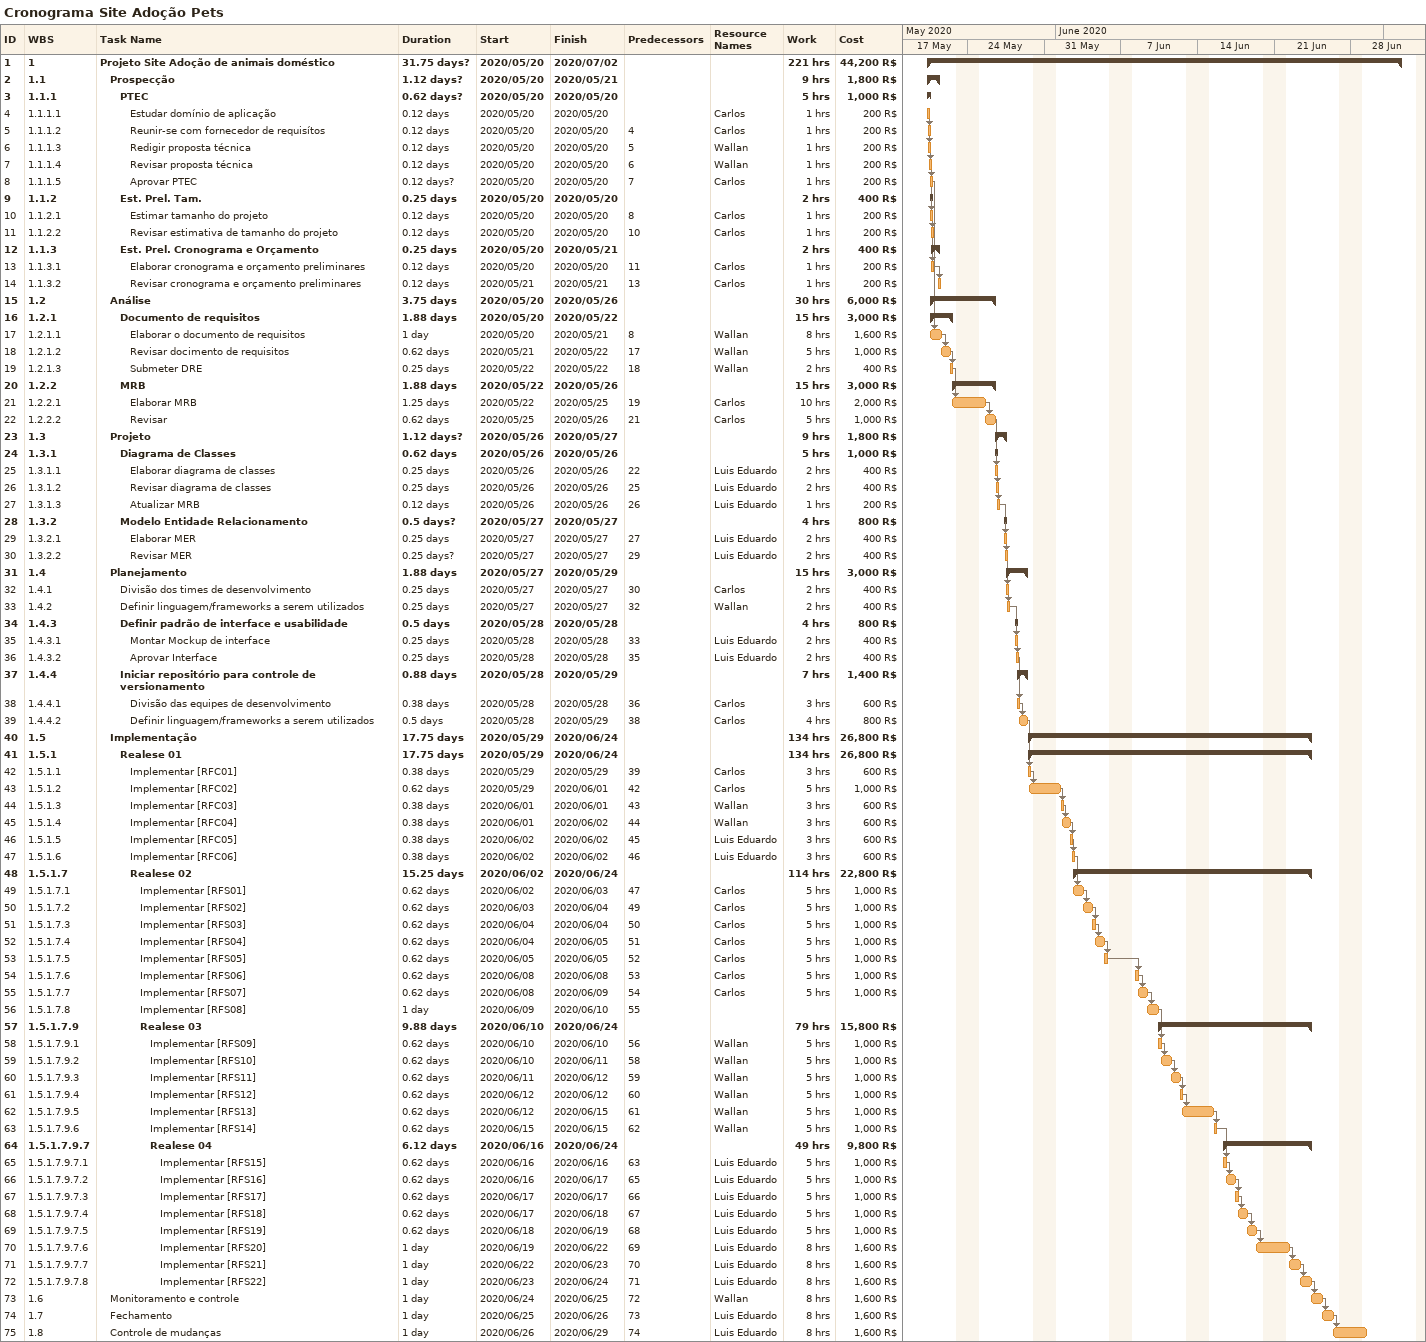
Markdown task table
Cronograma Site Adoção Pets

| ID | WBS | Task | Duration | Start | Finish | Predecessors | Resources | Work (h) | Cost (R$) |
|---|---|---|---|---|---|---|---|---|---|
| 1 | 1 | **Projeto Site Adoção de animais doméstico** | 31.75d? | 2020-05-20 | 2020-07-02 |  |  | 221 | 44200 |
| 2 | 1.1 | **Prospecção** | 1.12d? | 2020-05-20 | 2020-05-21 |  |  | 9 | 1800 |
| 3 | 1.1.1 | **PTEC** | 0.62d? | 2020-05-20 | 2020-05-20 |  |  | 5 | 1000 |
| 4 | 1.1.1.1 | Estudar domínio de aplicação | 0.12d | 2020-05-20 | 2020-05-20 |  | Carlos | 1 | 200 |
| 5 | 1.1.1.2 | Reunir-se com fornecedor de requisítos | 0.12d | 2020-05-20 | 2020-05-20 | 4 | Carlos | 1 | 200 |
| 6 | 1.1.1.3 | Redigir proposta técnica | 0.12d | 2020-05-20 | 2020-05-20 | 5 | Wallan | 1 | 200 |
| 7 | 1.1.1.4 | Revisar proposta técnica | 0.12d | 2020-05-20 | 2020-05-20 | 6 | Wallan | 1 | 200 |
| 8 | 1.1.1.5 | Aprovar PTEC | 0.12d? | 2020-05-20 | 2020-05-20 | 7 | Carlos | 1 | 200 |
| 9 | 1.1.2 | **Est. Prel. Tam.** | 0.25d | 2020-05-20 | 2020-05-20 |  |  | 2 | 400 |
| 10 | 1.1.2.1 | Estimar tamanho do projeto | 0.12d | 2020-05-20 | 2020-05-20 | 8 | Carlos | 1 | 200 |
| 11 | 1.1.2.2 | Revisar estimativa de tamanho do projeto | 0.12d | 2020-05-20 | 2020-05-20 | 10 | Carlos | 1 | 200 |
| 12 | 1.1.3 | **Est. Prel. Cronograma e Orçamento** | 0.25d | 2020-05-20 | 2020-05-21 |  |  | 2 | 400 |
| 13 | 1.1.3.1 | Elaborar cronograma e orçamento preliminares | 0.12d | 2020-05-20 | 2020-05-20 | 11 | Carlos | 1 | 200 |
| 14 | 1.1.3.2 | Revisar cronograma e orçamento preliminares | 0.12d | 2020-05-21 | 2020-05-21 | 13 | Carlos | 1 | 200 |
| 15 | 1.2 | **Análise** | 3.75d | 2020-05-20 | 2020-05-26 |  |  | 30 | 6000 |
| 16 | 1.2.1 | **Documento de requisitos** | 1.88d | 2020-05-20 | 2020-05-22 |  |  | 15 | 3000 |
| 17 | 1.2.1.1 | Elaborar o documento de requisitos | 1d | 2020-05-20 | 2020-05-21 | 8 | Wallan | 8 | 1600 |
| 18 | 1.2.1.2 | Revisar docimento de requisitos | 0.62d | 2020-05-21 | 2020-05-22 | 17 | Wallan | 5 | 1000 |
| 19 | 1.2.1.3 | Submeter DRE | 0.25d | 2020-05-22 | 2020-05-22 | 18 | Wallan | 2 | 400 |
| 20 | 1.2.2 | **MRB** | 1.88d | 2020-05-22 | 2020-05-26 |  |  | 15 | 3000 |
| 21 | 1.2.2.1 | Elaborar MRB | 1.25d | 2020-05-22 | 2020-05-25 | 19 | Carlos | 10 | 2000 |
| 22 | 1.2.2.2 | Revisar | 0.62d | 2020-05-25 | 2020-05-26 | 21 | Carlos | 5 | 1000 |
| 23 | 1.3 | **Projeto** | 1.12d? | 2020-05-26 | 2020-05-27 |  |  | 9 | 1800 |
| 24 | 1.3.1 | **Diagrama de Classes** | 0.62d | 2020-05-26 | 2020-05-26 |  |  | 5 | 1000 |
| 25 | 1.3.1.1 | Elaborar diagrama de classes | 0.25d | 2020-05-26 | 2020-05-26 | 22 | Luis Eduardo | 2 | 400 |
| 26 | 1.3.1.2 | Revisar diagrama de classes | 0.25d | 2020-05-26 | 2020-05-26 | 25 | Luis Eduardo | 2 | 400 |
| 27 | 1.3.1.3 | Atualizar MRB | 0.12d | 2020-05-26 | 2020-05-26 | 26 | Luis Eduardo | 1 | 200 |
| 28 | 1.3.2 | **Modelo Entidade Relacionamento** | 0.5d? | 2020-05-27 | 2020-05-27 |  |  | 4 | 800 |
| 29 | 1.3.2.1 | Elaborar MER | 0.25d | 2020-05-27 | 2020-05-27 | 27 | Luis Eduardo | 2 | 400 |
| 30 | 1.3.2.2 | Revisar MER | 0.25d? | 2020-05-27 | 2020-05-27 | 29 | Luis Eduardo | 2 | 400 |
| 31 | 1.4 | **Planejamento** | 1.88d | 2020-05-27 | 2020-05-29 |  |  | 15 | 3000 |
| 32 | 1.4.1 | Divisão dos times de desenvolvimento | 0.25d | 2020-05-27 | 2020-05-27 | 30 | Carlos | 2 | 400 |
| 33 | 1.4.2 | Definir linguagem/frameworks a serem utilizados | 0.25d | 2020-05-27 | 2020-05-27 | 32 | Wallan | 2 | 400 |
| 34 | 1.4.3 | **Definir padrão de interface e usabilidade** | 0.5d | 2020-05-28 | 2020-05-28 |  |  | 4 | 800 |
| 35 | 1.4.3.1 | Montar Mockup de interface | 0.25d | 2020-05-28 | 2020-05-28 | 33 | Luis Eduardo | 2 | 400 |
| 36 | 1.4.3.2 | Aprovar Interface | 0.25d | 2020-05-28 | 2020-05-28 | 35 | Luis Eduardo | 2 | 400 |
| 37 | 1.4.4 | **Iniciar repositório para controle de versionamento** | 0.88d | 2020-05-28 | 2020-05-29 |  |  | 7 | 1400 |
| 38 | 1.4.4.1 | Divisão das equipes de desenvolvimento | 0.38d | 2020-05-28 | 2020-05-28 | 36 | Carlos | 3 | 600 |
| 39 | 1.4.4.2 | Definir linguagem/frameworks a serem utilizados | 0.5d | 2020-05-28 | 2020-05-29 | 38 | Carlos | 4 | 800 |
| 40 | 1.5 | **Implementação** | 17.75d | 2020-05-29 | 2020-06-24 |  |  | 134 | 26800 |
| 41 | 1.5.1 | **Realese 01** | 17.75d | 2020-05-29 | 2020-06-24 |  |  | 134 | 26800 |
| 42 | 1.5.1.1 | Implementar [RFC01] | 0.38d | 2020-05-29 | 2020-05-29 | 39 | Carlos | 3 | 600 |
| 43 | 1.5.1.2 | Implementar [RFC02] | 0.62d | 2020-05-29 | 2020-06-01 | 42 | Carlos | 5 | 1000 |
| 44 | 1.5.1.3 | Implementar [RFC03] | 0.38d | 2020-06-01 | 2020-06-01 | 43 | Wallan | 3 | 600 |
| 45 | 1.5.1.4 | Implementar [RFC04] | 0.38d | 2020-06-01 | 2020-06-02 | 44 | Wallan | 3 | 600 |
| 46 | 1.5.1.5 | Implementar [RFC05] | 0.38d | 2020-06-02 | 2020-06-02 | 45 | Luis Eduardo | 3 | 600 |
| 47 | 1.5.1.6 | Implementar [RFC06] | 0.38d | 2020-06-02 | 2020-06-02 | 46 | Luis Eduardo | 3 | 600 |
| 48 | 1.5.1.7 | **Realese 02** | 15.25d | 2020-06-02 | 2020-06-24 |  |  | 114 | 22800 |
| 49 | 1.5.1.7.1 | Implementar [RFS01] | 0.62d | 2020-06-02 | 2020-06-03 | 47 | Carlos | 5 | 1000 |
| 50 | 1.5.1.7.2 | Implementar [RFS02] | 0.62d | 2020-06-03 | 2020-06-04 | 49 | Carlos | 5 | 1000 |
| 51 | 1.5.1.7.3 | Implementar [RFS03] | 0.62d | 2020-06-04 | 2020-06-04 | 50 | Carlos | 5 | 1000 |
| 52 | 1.5.1.7.4 | Implementar [RFS04] | 0.62d | 2020-06-04 | 2020-06-05 | 51 | Carlos | 5 | 1000 |
| 53 | 1.5.1.7.5 | Implementar [RFS05] | 0.62d | 2020-06-05 | 2020-06-05 | 52 | Carlos | 5 | 1000 |
| 54 | 1.5.1.7.6 | Implementar [RFS06] | 0.62d | 2020-06-08 | 2020-06-08 | 53 | Carlos | 5 | 1000 |
| 55 | 1.5.1.7.7 | Implementar [RFS07] | 0.62d | 2020-06-08 | 2020-06-09 | 54 | Carlos | 5 | 1000 |
| 56 | 1.5.1.7.8 | Implementar [RFS08] | 1d | 2020-06-09 | 2020-06-10 | 55 |  |  |  |
| 57 | 1.5.1.7.9 | **Realese 03** | 9.88d | 2020-06-10 | 2020-06-24 |  |  | 79 | 15800 |
| 58 | 1.5.1.7.9.1 | Implementar [RFS09] | 0.62d | 2020-06-10 | 2020-06-10 | 56 | Wallan | 5 | 1000 |
| 59 | 1.5.1.7.9.2 | Implementar [RFS10] | 0.62d | 2020-06-10 | 2020-06-11 | 58 | Wallan | 5 | 1000 |
| 60 | 1.5.1.7.9.3 | Implementar [RFS11] | 0.62d | 2020-06-11 | 2020-06-12 | 59 | Wallan | 5 | 1000 |
| 61 | 1.5.1.7.9.4 | Implementar [RFS12] | 0.62d | 2020-06-12 | 2020-06-12 | 60 | Wallan | 5 | 1000 |
| 62 | 1.5.1.7.9.5 | Implementar [RFS13] | 0.62d | 2020-06-12 | 2020-06-15 | 61 | Wallan | 5 | 1000 |
| 63 | 1.5.1.7.9.6 | Implementar [RFS14] | 0.62d | 2020-06-15 | 2020-06-15 | 62 | Wallan | 5 | 1000 |
| 64 | 1.5.1.7.9.7 | **Realese 04** | 6.12d | 2020-06-16 | 2020-06-24 |  |  | 49 | 9800 |
| 65 | 1.5.1.7.9.7.1 | Implementar [RFS15] | 0.62d | 2020-06-16 | 2020-06-16 | 63 | Luis Eduardo | 5 | 1000 |
| 66 | 1.5.1.7.9.7.2 | Implementar [RFS16] | 0.62d | 2020-06-16 | 2020-06-17 | 65 | Luis Eduardo | 5 | 1000 |
| 67 | 1.5.1.7.9.7.3 | Implementar [RFS17] | 0.62d | 2020-06-17 | 2020-06-17 | 66 | Luis Eduardo | 5 | 1000 |
| 68 | 1.5.1.7.9.7.4 | Implementar [RFS18] | 0.62d | 2020-06-17 | 2020-06-18 | 67 | Luis Eduardo | 5 | 1000 |
| 69 | 1.5.1.7.9.7.5 | Implementar [RFS19] | 0.62d | 2020-06-18 | 2020-06-19 | 68 | Luis Eduardo | 5 | 1000 |
| 70 | 1.5.1.7.9.7.6 | Implementar [RFS20] | 1d | 2020-06-19 | 2020-06-22 | 69 | Luis Eduardo | 8 | 1600 |
| 71 | 1.5.1.7.9.7.7 | Implementar [RFS21] | 1d | 2020-06-22 | 2020-06-23 | 70 | Luis Eduardo | 8 | 1600 |
| 72 | 1.5.1.7.9.7.8 | Implementar [RFS22] | 1d | 2020-06-23 | 2020-06-24 | 71 | Luis Eduardo | 8 | 1600 |
| 73 | 1.6 | Monitoramento e controle | 1d | 2020-06-24 | 2020-06-25 | 72 | Wallan | 8 | 1600 |
| 74 | 1.7 | Fechamento | 1d | 2020-06-25 | 2020-06-26 | 73 | Luis Eduardo | 8 | 1600 |
| 75 | 1.8 | Controle de mudanças | 1d | 2020-06-26 | 2020-06-29 | 74 | Luis Eduardo | 8 | 1600 |
